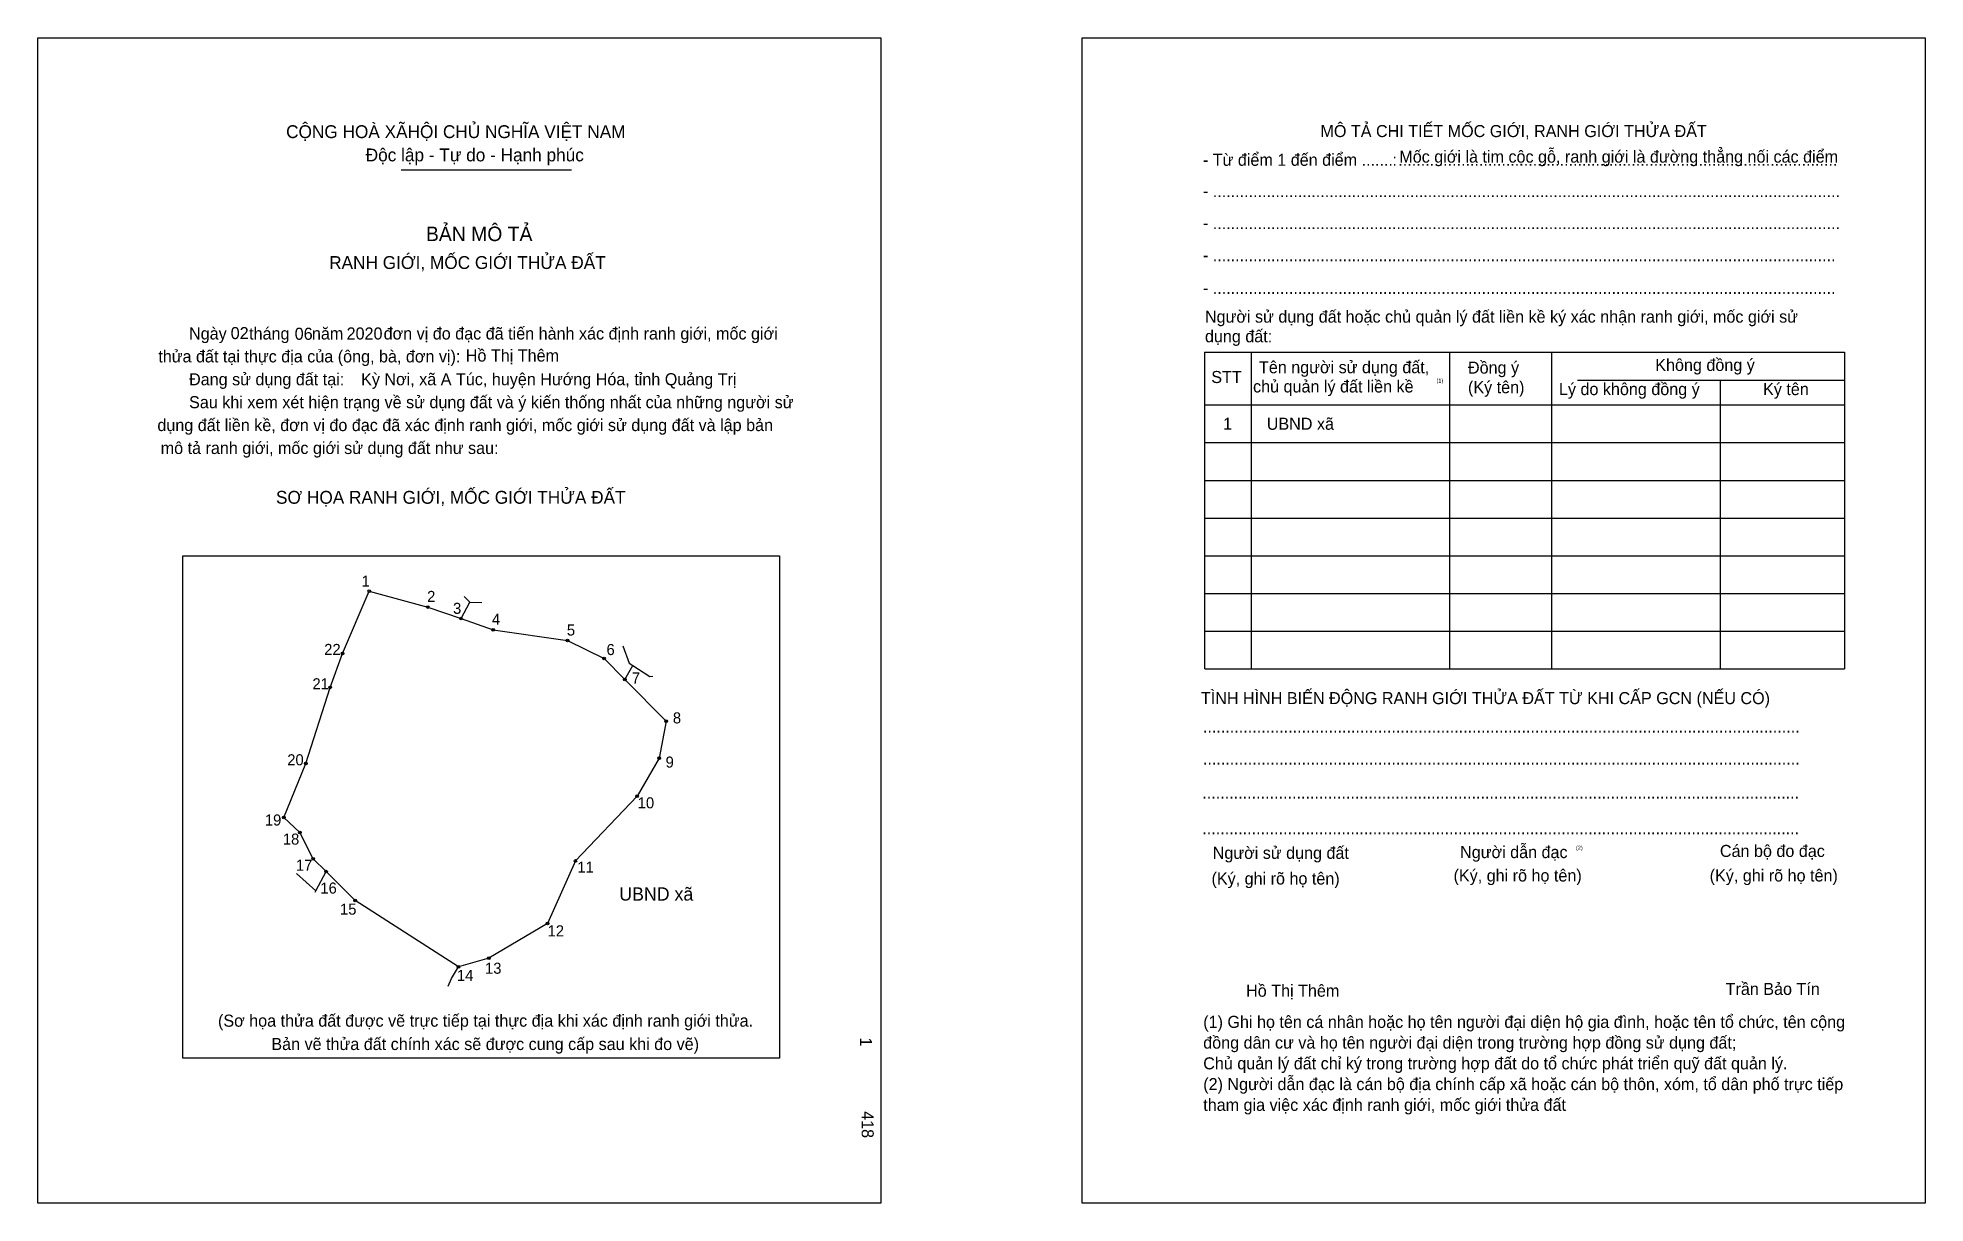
# Model space of a CAD drawing. Extents: x 549544 to 550249, y 1820714 to 1821149.
import ezdxf

# ---------------------------------------------------------------- set-up
doc = ezdxf.new("R2010")
doc.units = 0
for name, color, linetype in [('bmtKhungInTrang1', 7, 'Continuous'), ('bmtKhungInTrang2', 7, 'Continuous'), ('bmtNoiDung', 7, 'Continuous'), ('bmtTemplate', 7, 'Continuous'), ('CanhThua', 7, 'Continuous'), ('MocDinhThua', 7, 'Continuous'), ('RauThua', 7, 'Continuous'), ('SoHieuDinhThua', 7, 'Continuous'), ('TenChuLanCan', 7, 'Continuous')]:
    doc.layers.add(name, color=color, linetype=linetype)

msp = doc.modelspace()

# ---------------------------------------------------------------- linework, layer by layer
at = {"layer": 'bmtKhungInTrang1'}
msp.add_lwpolyline([(549544.45, 1821148.74), (549859.1, 1821148.74), (549859.1, 1820713.54), (549544.45, 1820713.54)], close=True, dxfattribs=at)
at = {"layer": 'bmtKhungInTrang2'}
msp.add_lwpolyline([(549934.13, 1821148.74), (550248.78, 1821148.74), (550248.78, 1820713.54), (549934.13, 1820713.54)], close=True, dxfattribs=at)
at = {"layer": 'bmtTemplate'}
for p, q in [((549680.04, 1821099.42), (549743.67, 1821099.42)), ((549997.25, 1821031.36), (549997.25, 1820913.05)), ((550071.27, 1821031.36), (550071.27, 1820913.05)), ((550109.35, 1821031.5), (550109.35, 1820913.05)), ((550218.65, 1821031.36), (550218.65, 1820913.05)), ((550119.01, 1821020.94), (550218.65, 1821020.94)), ((549980, 1821011.64), (550218.65, 1821011.64)), ((549980, 1820997.56), (550218.65, 1820997.56)), ((549980, 1820983.47), (550218.65, 1820983.47)), ((549980, 1820969.39), (550218.65, 1820969.39)), ((549980, 1820955.3), (550218.65, 1820955.3)), ((549980, 1820941.22), (550218.65, 1820941.22)), ((549980, 1820927.13), (550218.65, 1820927.13)), ((549980, 1820913.05), (550218.65, 1820913.05))]:
    msp.add_line(p, q, dxfattribs=at)
for points in [[(549979.84, 1821031.36), (550218.65, 1821031.36)], [(549979.84, 1821031.36), (549979.84, 1820913.05)], [(550172.2, 1821020.8), (550172.2, 1820913.05)]]:
    msp.add_lwpolyline(points, dxfattribs=at)
msp.add_lwpolyline([(549598.58, 1820767.74), (549598.58, 1820955.29), (549821.22, 1820955.29), (549821.22, 1820767.74)], close=True, dxfattribs=at)
at = {"layer": 'CanhThua'}
for p, q in [((549658.22, 1820918.8), (549668.17, 1820942.13)), ((549668.17, 1820942.13), (549689.97, 1820936.18)), ((549689.97, 1820936.18), (549702.39, 1820931.83)), ((549702.39, 1820931.83), (549714.42, 1820927.63)), ((549714.42, 1820927.63), (549742.16, 1820923.64)), ((549742.16, 1820923.64), (549755.76, 1820916.94)), ((549653.53, 1820906.17), (549658.22, 1820918.8)), ((549755.76, 1820916.94), (549763.51, 1820909.14)), ((549763.51, 1820909.14), (549778.97, 1820893.57)), ((549644.5, 1820877.73), (549653.53, 1820906.17)), ((549778.97, 1820893.57), (549776.35, 1820879.73)), ((549636.31, 1820857.55), (549644.5, 1820877.73)), ((549776.35, 1820879.73), (549768.08, 1820865.54)), ((549768.08, 1820865.54), (549745.07, 1820841.35)), ((549642.29, 1820852), (549636.31, 1820857.55)), ((549647.2, 1820842.2), (549642.29, 1820852)), ((549652.06, 1820837.37), (549647.2, 1820842.2)), ((549745.07, 1820841.35), (549734.66, 1820818.01)), ((549662.92, 1820826.59), (549652.06, 1820837.37)), ((549701.4, 1820801.86), (549662.92, 1820826.59)), ((549734.66, 1820818.01), (549712.8, 1820805.1)), ((549712.8, 1820805.1), (549701.4, 1820801.86))]:
    msp.add_line(p, q, dxfattribs=at)
at = {"layer": 'MocDinhThua'}
for centre in [(549668.17, 1820942.13), (549689.97, 1820936.18), (549702.39, 1820931.83), (549714.42, 1820927.63), (549742.16, 1820923.64), (549658.22, 1820918.8), (549755.76, 1820916.94), (549763.51, 1820909.14), (549653.53, 1820906.17), (549778.97, 1820893.57), (549644.5, 1820877.73), (549776.35, 1820879.73), (549768.08, 1820865.54), (549636.31, 1820857.55), (549642.29, 1820852), (549647.2, 1820842.2), (549745.07, 1820841.35), (549652.06, 1820837.37), (549662.92, 1820826.59), (549734.66, 1820818.01), (549712.8, 1820805.1), (549701.4, 1820801.86)]:
    msp.add_circle(centre, 0.496, dxfattribs=at)
at = {"layer": 'RauThua'}
for p, q in [((549702.39, 1820931.83), (549705.66, 1820937.97)), ((549702.39, 1820931.83), (549705.66, 1820937.97)), ((549703.63, 1820940.15), (549705.66, 1820937.97)), ((549705.66, 1820937.97), (549710.21, 1820937.85)), ((549762.76, 1820921.62), (549765.14, 1820915.25)), ((549763.51, 1820909.14), (549766.52, 1820914.35)), ((549763.51, 1820909.14), (549766.52, 1820914.35)), ((549765.14, 1820915.25), (549766.52, 1820914.35)), ((549766.52, 1820914.35), (549772.84, 1820910.2)), ((549772.84, 1820910.2), (549773.94, 1820910.36)), ((549641.06, 1820836.7), (549648.25, 1820830.21)), ((549648.25, 1820830.21), (549652.06, 1820837.37)), ((549648.25, 1820830.21), (549652.06, 1820837.37)), ((549648.03, 1820829.74), (549648.25, 1820830.21)), ((549697.56, 1820794.6), (549698.88, 1820797.52)), ((549698.88, 1820797.52), (549701.4, 1820801.86))]:
    msp.add_line(p, q, dxfattribs=at)

# ---------------------------------------------------------------- texts
at = {"layer": 'bmtNoiDung'}
for s, height, p in [('02', 4.502, (549616.45, 1821036.21)), ('06', 4.502, (549640.33, 1821035.96)), ('2020', 4.502, (549659.7, 1821036.06)), ('Hồ Thị Thêm', 4.5021, (549704.17, 1821027.83)), ('Kỳ Nơi, xã A Túc, huyện Hướng Hóa, tỉnh Quảng Trị', 4.5021, (549665.11, 1821018.98)), ('1', 4.5, (549986.77, 1821002.35)), ('UBND xã ', 4.502, (550003.06, 1821002.35)), ('Hồ Thị Thêm', 4.5021, (549995.35, 1820790.67))]:
    msp.add_text(s, height=height, dxfattribs=at).set_placement(p)
for s, height, p in [('1', 4.5, (549851.26, 1820775.49)), ('418', 4.502, (549851.9, 1820747.94))]:
    msp.add_text(s, height=height, rotation=270, dxfattribs=at).set_placement(p)
at = {"layer": 'bmtTemplate'}
for s, height, p in [('CỘNG HOÀ XÃHỘI CHỦ NGHĨA VIỆT NAM', 4.8022, (549637.13, 1821111.26)), ('MÔ TẢ CHI TIẾT MỐC GIỚI, RANH GIỚI THỬA ĐẤT', 4.5003, (550023.1, 1821111.64)), ('Độc lập - Tự do - Hạnh phúc', 4.8022, (549666.83, 1821102.58)), ('- Từ điểm 1 đến điểm .......', 4.5003, (549979.23, 1821100.91)), ('Mốc giới là tim cộc gỗ, ranh giới là đường thẳng nối các điểm', 4.5003, (550052.53, 1821102.1)), (':', 4.5, (550049.94, 1821100.91)), ('..................................................................................................', 4.5003, (550052.15, 1821100.91)), ('- ............................................................................................................................................', 4.50034, (549979.23, 1821089.25)), ('BẢN MÔ TẢ', 5.402, (549689.31, 1821072.81)), ('- ............................................................................................................................................', 4.50034, (549979.23, 1821077.28)), ('RANH GIỚI, MỐC GIỚI THỬA ĐẤT', 4.8022, (549653.19, 1821062.39)), ('- ...........................................................................................................................................', 4.50034, (549979.23, 1821065.31)), ('- ...........................................................................................................................................', 4.50034, (549979.23, 1821053.05)), ('Người sử dụng đất hoặc chủ quản lý đất liền kề ký xác nhận ranh giới, mốc giới sử', 4.5003, (549980, 1821042.35)), ('Ngày     tháng     năm         đơn vị đo đạc đã tiến hành xác định ranh giới, mốc giới ', 4.5021, (549600.91, 1821036.06)), ('dụng đất:', 4.5, (549980, 1821035.02)), ('thửa đất tại thực địa của (ông, bà, đơn vị):', 4.5021, (549589.43, 1821027.51)), ('Tên người sử dụng đất,', 4.5003, (550000.16, 1821023.47)), ('Đồng ý', 4.5, (550078.15, 1821023.33)), ('Không đồng ý', 4.5003, (550148.04, 1821024.32)), ('Đang sử dụng đất tại:', 4.5021, (549600.91, 1821018.96)), ('STT', 4.5, (549982.35, 1821019.81)), ('chủ quản lý đất liền kề', 4.5003, (549997.95, 1821016.28)), ('(1)', 1.501, (550066.4, 1821019.97)), ('Sau khi xem xét hiện trạng về sử dụng đất và ý kiến thống nhất của những người sử ', 4.5021, (549600.91, 1821010.41)), ('(Ký tên)', 4.5, (550078.15, 1821016.01)), ('Lý do không đồng ý', 4.5003, (550112.1, 1821015.3)), ('Ký tên', 4.5, (550188.26, 1821015.3)), ('dụng đất liền kề, đơn vị đo đạc đã xác định ranh giới, mốc giới sử dụng đất và lập bản', 4.5021, (549589.09, 1821001.86)), ('mô tả ranh giới, mốc giới sử dụng đất như sau:', 4.5021, (549590.33, 1820993.31)), ('SƠ HỌA RANH GIỚI, MỐC GIỚI THỬA ĐẤT', 4.8022, (549633.34, 1820974.73)), ('TÌNH HÌNH BIẾN ĐỘNG RANH GIỚI THỬA ĐẤT TỪ KHI CẤP GCN (NẾU CÓ)', 4.5003, (549978.48, 1820899.91)), ('.....................................................................................................................................', 4.50709, (549979.23, 1820889.32)), ('.....................................................................................................................................', 4.50709, (549979.23, 1820877.35)), ('.....................................................................................................................................', 4.50709, (549979, 1820864.67)), ('.....................................................................................................................................', 4.50709, (549979, 1820851.29)), ('Người sử dụng đất', 4.5003, (549982.9, 1820842.14)), ('Người dẫn đạc', 4.5003, (550075.21, 1820842.42)), ('(2)', 1.501, (550118.43, 1820845.53)), ('Cán bộ đo đạc', 4.5003, (550172.16, 1820842.85)), ('(Ký, ghi rõ họ tên)', 4.5003, (550072.76, 1820833.69)), ('(Ký, ghi rõ họ tên)', 4.5003, (550168.33, 1820833.69)), ('(Ký, ghi rõ họ tên)', 4.5003, (549982.44, 1820832.56)), ('Trần Bảo Tín', 4.5003, (550174.3, 1820791.34)), ('(Sơ họa thửa đất được vẽ trực tiếp tại thực địa khi xác định ranh giới thửa.', 4.5021, (549611.71, 1820779.47)), ('(1) Ghi họ tên cá nhân hoặc họ tên người đại diện hộ gia đình, hoặc tên tổ chức, tên cộng', 4.5003, (549979.36, 1820779.03)), ('Bản vẽ thửa đất chính xác sẽ được cung cấp sau khi đo vẽ)', 4.5021, (549631.62, 1820770.76)), ('đồng dân cư và họ tên người đại diện trong trường hợp đồng sử dụng đất;', 4.5003, (549979.36, 1820771.29)), ('Chủ quản lý đất chỉ ký trong trường hợp đất do tổ chức phát triển quỹ đất quản lý.', 4.5003, (549979.36, 1820763.54)), ('(2) Người dẫn đạc là cán bộ địa chính cấp xã hoặc cán bộ thôn, xóm, tổ dân phố trực tiếp', 4.5003, (549979.36, 1820755.79)), ('tham gia việc xác định ranh giới, mốc giới thửa đất', 4.5003, (549979.36, 1820748.05))]:
    msp.add_text(s, height=height, dxfattribs=at).set_placement(p)
at = {"layer": 'SoHieuDinhThua'}
for s, p in [('1', (549665.3, 1820943.78)), ('2', (549689.74, 1820938.06)), ('3', (549699.42, 1820933.62)), ('4', (549713.94, 1820929.58)), ('5', (549741.89, 1820925.52)), ('22', (549651.33, 1820918.27)), ('6', (549756.69, 1820918.23)), ('21', (549646.95, 1820905.45)), ('7', (549766.13, 1820907.61)), ('8', (549781.45, 1820892.71)), ('20', (549637.55, 1820877.07)), ('9', (549778.74, 1820876.22)), ('10', (549768.32, 1820861)), ('19', (549629.19, 1820854.59)), ('18', (549635.9, 1820847.45)), ('17', (549640.77, 1820837.71)), ('11', (549745.82, 1820836.99)), ('16', (549649.91, 1820829.18)), ('15', (549657.24, 1820821.31)), ('12', (549734.69, 1820813.2)), ('13', (549711.35, 1820799.24)), ('14', (549700.86, 1820796.54))]:
    msp.add_text(s, height=4.13, dxfattribs=at).set_placement(p)
at = {"layer": 'TenChuLanCan'}
msp.add_text('UBND xã', height=4.956, dxfattribs=at).set_placement((549761.44, 1820826.55))

doc.saveas('drawing.dxf')
